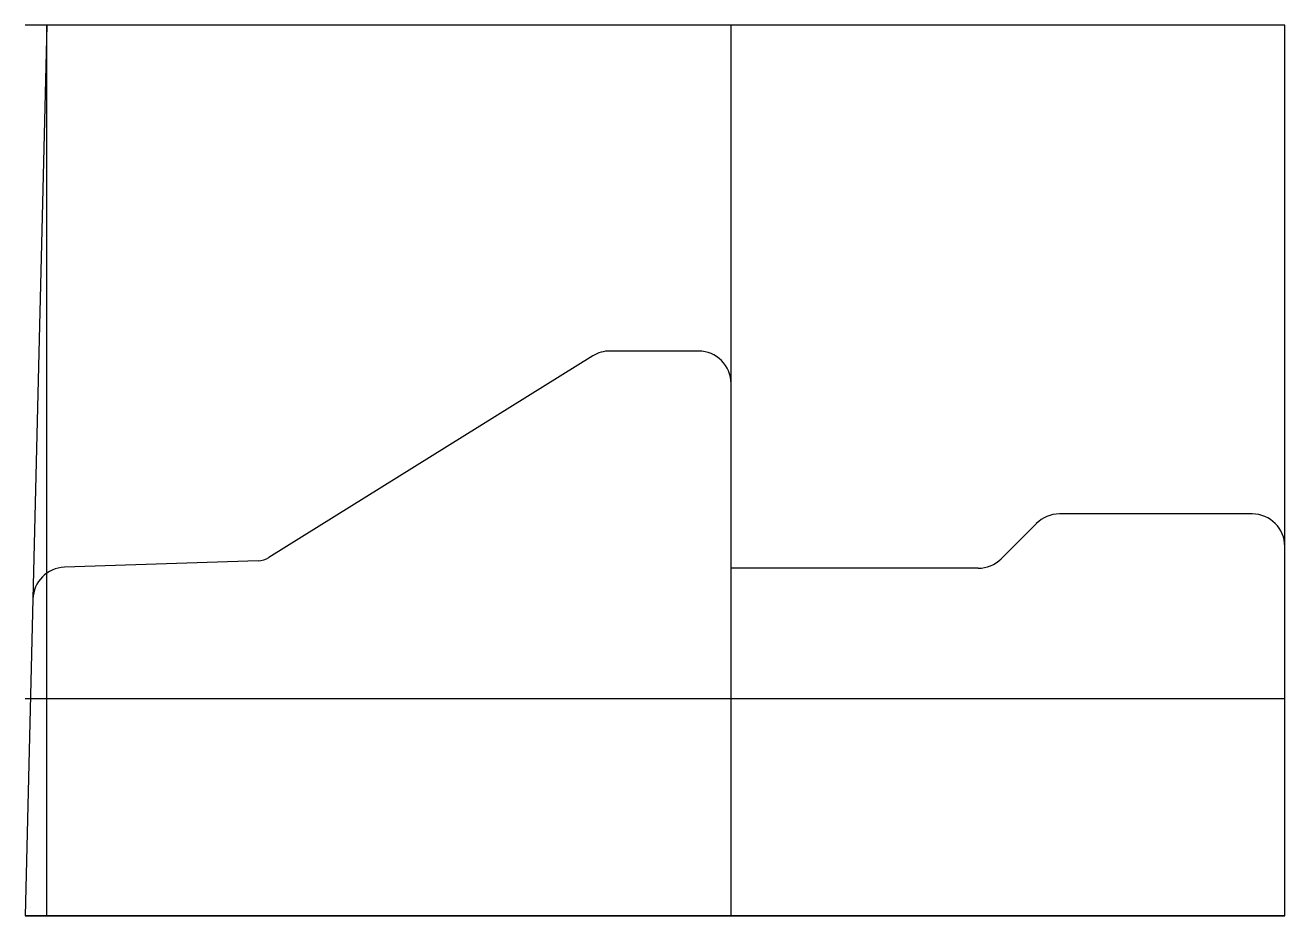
# Model space of a CAD drawing. Extents: x -116 to 0, y -20 to 62.
import ezdxf

# ---------------------------------------------------------------- set-up
doc = ezdxf.new("R2010")
doc.units = 0
doc.layers.get('0').update_dxf_attribs({"linetype": 'CONTINUOUS'})

msp = doc.modelspace()

# ---------------------------------------------------------------- linework, layer by layer
at = {"linetype": 'CONTINUOUS'}
for p, q in [((0, 62), (-116, 62)), ((-114, 62), (-115.29, 9.18)), ((-114, -20), (-114, 62)), ((0, 62), (-114, 62)), ((-51, -20), (-51, 62)), ((-51, 34), (-51, 62)), ((0, -20), (0, 62)), ((0, 14), (0, 62)), ((-63.73, 31.55), (-93.55, 12.98)), ((-54, 32), (-62.14, 32)), ((-51, 12), (-51, 29)), ((-3, 17), (-20.76, 17)), ((-22.88, 16.12), (-26.12, 12.88)), ((0, -20), (0, 14)), ((-94.55, 12.67), (-112.39, 12.09)), ((-28.24, 12), (-51, 12)), ((-115.29, 9.17), (-116, -20)), ((-116, 0), (0, 0)), ((0, -20), (-116, -20)), ((-116, -20), (0, -20))]:
    msp.add_line(p, q, dxfattribs=at)
for centre, radius, start, end in [((-62.15, 29), 3, 89.8161, 121.7889), ((-54, 29), 3, 0, 90), ((-20.76, 14), 3, 90.0504, 135.0357), ((-3, 14), 3, 0, 90), ((-94.62, 14.67), 2, 272.0503, 302.3966), ((-28.24, 15), 3, 270.0504, 315.0357), ((-112.29, 9.09), 3, 91.8907, 178.5031)]:
    msp.add_arc(centre, radius, start, end, dxfattribs=at)

doc.saveas('drawing.dxf')
